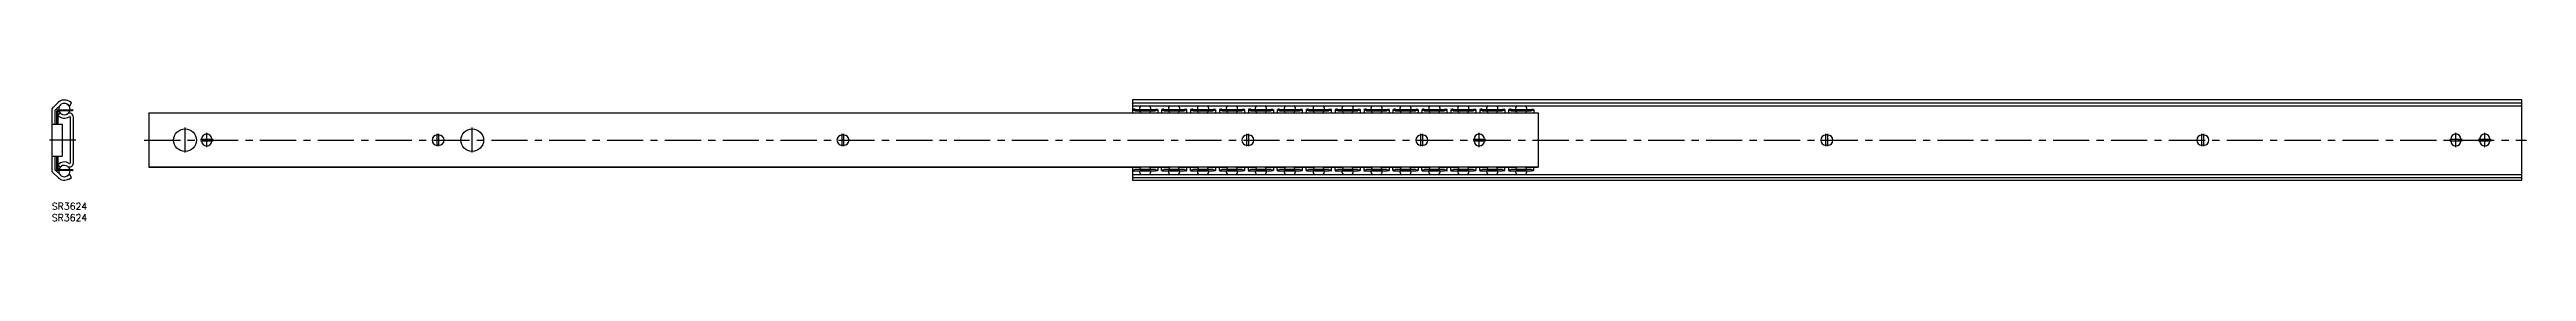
# Model space of a CAD drawing. Extents: x -1 to 1087, y -8 to 45.
import ezdxf

# ---------------------------------------------------------------- set-up
doc = ezdxf.new("R2010")
doc.units = 0
doc.header["$LTSCALE"] = 0.5
doc.linetypes.add('CENTER', pattern=[50.8, 31.75, -6.35, 6.35, -6.35])
for name, color, linetype in [('MSM_CENTER', 1, 'CENTER'), ('MSM_CONTINUOUS', 7, 'CONTINUOUS'), ('MSM_PART_NUMBER', 7, 'CONTINUOUS')]:
    doc.layers.add(name, color=color, linetype=linetype)
doc.styles.get("Standard").update_dxf_attribs({"font": 'txt.shx', "height": 3, "bigfont": 'bigfont.shx'})

# ---------------------------------------------------------------- blocks, each defined once
blk = doc.blocks.new('*U11')
at = {"layer": 'MSM_PART_NUMBER'}
blk.add_text('SR3624', height=3, dxfattribs=at).set_placement((0, -3))
blk = doc.blocks.new('*U12')
at = {"layer": 'MSM_PART_NUMBER'}
blk.add_text('SR3624', height=3, dxfattribs=at).set_placement((0, -8))

msp = doc.modelspace()

# ---------------------------------------------------------------- linework, layer by layer
at = {"layer": 'MSM_CENTER'}
for p, q in [((58.5, 22.2), (58.5, 33.2)), ((184.6, 22.2), (184.6, 33.2)), ((10.5, 27.6), (-1, 27.6)), ((40.6, 27.6), (1086.6, 27.6)), ((65.3, 28.1), (70.8, 28.1)), ((65.3, 27.3), (70.8, 27.3)), ((68, 24.5), (68, 30.8)), ((169.2, 24.9), (169.2, 30.4)), ((170, 24.9), (170, 30.4)), ((347, 24.9), (347, 30.4)), ((347.8, 24.9), (347.8, 30.4)), ((524.8, 24.9), (524.8, 30.4)), ((525.6, 24.9), (525.6, 30.4)), ((601.2, 24.9), (601.2, 30.4)), ((602, 24.9), (602, 30.4)), ((624.1, 28.1), (629.6, 28.1)), ((624.1, 27.3), (629.6, 27.3)), ((626.8, 24.5), (626.8, 30.8)), ((779, 24.9), (779, 30.4)), ((779.8, 24.9), (779.8, 30.4)), ((944.1, 24.9), (944.1, 30.4)), ((944.9, 24.9), (944.9, 30.4)), ((1052.9, 28.1), (1058.4, 28.1)), ((1052.9, 27.3), (1058.4, 27.3)), ((1055.6, 24.5), (1055.6, 30.8)), ((1065.6, 28.1), (1071.1, 28.1)), ((1065.6, 27.3), (1071.1, 27.3)), ((1068.3, 24.5), (1068.3, 30.8))]:
    msp.add_line(p, q, dxfattribs=at)
at = {"layer": 'MSM_CONTINUOUS'}
for p, q in [((2.9, 44.3), (0.7, 42.2)), ((8.7, 44.1), (7.6, 44.8)), ((7.9, 42.8), (8.7, 44.1)), ((474.6, 45.3), (474.6, 39.6)), ((1084.6, 45.3), (474.6, 45.3)), ((474.6, 44.1), (1084.6, 44.1)), ((1084.6, 10), (1084.6, 45.3)), ((0, 40.8), (0, 14.5)), ((0, 34.6), (4.5, 34.6)), ((1.5, 34.6), (1.5, 40.8)), ((1.7, 41.1), (3.9, 43.1)), ((2.1, 40.3), (2.1, 34.6)), ((2.6, 37.6), (2.1, 37.6)), ((2.6, 40.3), (2.6, 34.6)), ((2.7, 41), (9.1, 41.1)), ((9.1, 40.6), (2.7, 40.5)), ((3.8, 39.6), (2.7, 38.5)), ((4.5, 34.6), (4.5, 20.6)), ((6.8, 43.5), (7.9, 42.8)), ((8.1, 37.8), (8.1, 17.5)), ((9.1, 41.1), (9.1, 40.6)), ((9.5, 17.5), (9.5, 37.8)), ((42.6, 39.6), (42.6, 15.7)), ((42.6, 39.6), (478.3, 39.6)), ((652.6, 39.5), (42.6, 39.5)), ((474.6, 42.8), (1084.6, 42.8)), ((475.6, 41.1), (484.6, 41.1)), ((475.6, 40.6), (484.6, 40.6)), ((481.9, 39.6), (491, 39.6)), ((485.6, 41.1), (485.6, 39.6)), ((487.3, 41.1), (487.3, 39.6)), ((488.3, 41.1), (497.3, 41.1)), ((488.3, 40.6), (497.3, 40.6)), ((494.6, 39.6), (503.7, 39.6)), ((498.3, 41.1), (498.3, 39.6)), ((500, 41.1), (500, 39.6)), ((501, 41.1), (510, 41.1)), ((501, 40.6), (510, 40.6)), ((507.3, 39.6), (516.4, 39.6)), ((511, 41.1), (511, 39.6)), ((512.7, 41.1), (512.7, 39.6)), ((513.7, 41.1), (522.7, 41.1)), ((513.7, 40.6), (522.7, 40.6)), ((520, 39.6), (529.1, 39.6)), ((523.7, 41.1), (523.7, 39.6)), ((525.4, 41.1), (525.4, 39.6)), ((526.4, 41.1), (535.4, 41.1)), ((526.4, 40.6), (535.4, 40.6)), ((532.7, 39.6), (541.8, 39.6)), ((536.4, 41.1), (536.4, 39.6)), ((538.1, 41.1), (538.1, 39.6)), ((539.1, 41.1), (548.1, 41.1)), ((539.1, 40.6), (548.1, 40.6)), ((545.4, 39.6), (554.5, 39.6)), ((549.1, 41.1), (549.1, 39.6)), ((550.8, 41.1), (550.8, 39.6)), ((551.8, 41.1), (560.8, 41.1)), ((551.8, 40.6), (560.8, 40.6)), ((558.1, 39.6), (567.2, 39.6)), ((561.8, 41.1), (561.8, 39.6)), ((563.5, 41.1), (563.5, 39.6)), ((564.5, 41.1), (573.5, 41.1)), ((564.5, 40.6), (573.5, 40.6)), ((570.8, 39.6), (579.9, 39.6)), ((574.5, 41.1), (574.5, 39.6)), ((576.2, 41.1), (576.2, 39.6)), ((577.2, 41.1), (586.2, 41.1)), ((577.2, 40.6), (586.2, 40.6)), ((583.5, 39.6), (592.6, 39.6)), ((587.2, 41.1), (587.2, 39.6)), ((588.9, 41.1), (588.9, 39.6)), ((589.9, 41.1), (598.9, 41.1)), ((589.9, 40.6), (598.9, 40.6)), ((596.2, 39.6), (605.3, 39.6)), ((599.9, 41.1), (599.9, 39.6)), ((601.6, 41.1), (601.6, 39.6)), ((602.6, 41.1), (611.6, 41.1)), ((602.6, 40.6), (611.6, 40.6)), ((608.9, 39.6), (618, 39.6)), ((612.6, 41.1), (612.6, 39.6)), ((614.3, 41.1), (614.3, 39.6)), ((615.3, 41.1), (624.3, 41.1)), ((615.3, 40.6), (624.3, 40.6)), ((621.6, 39.6), (630.7, 39.6)), ((625.3, 41.1), (625.3, 39.6)), ((627, 41.1), (627, 39.6)), ((628, 41.1), (637, 41.1)), ((628, 40.6), (637, 40.6)), ((634.3, 39.6), (643.4, 39.6)), ((638, 41.1), (638, 39.6)), ((639.7, 41.1), (639.7, 39.6)), ((640.7, 41.1), (649.7, 41.1)), ((640.7, 40.6), (649.7, 40.6)), ((647, 39.6), (652.6, 39.6)), ((650.7, 41.1), (650.7, 39.6)), ((652.6, 39.6), (652.6, 15.7)), ((4.6, 32.4), (4.6, 22.8)), ((65.8, 28.1), (65.8, 27.3)), ((70.3, 27.3), (70.3, 28.1)), ((170, 29.9), (169.2, 29.9)), ((169.2, 25.4), (170, 25.4)), ((347.8, 29.9), (347, 29.9)), ((347, 25.4), (347.8, 25.4)), ((525.6, 29.9), (524.8, 29.9)), ((524.8, 25.4), (525.6, 25.4)), ((602, 29.9), (601.2, 29.9)), ((601.2, 25.4), (602, 25.4)), ((624.6, 28.1), (624.6, 27.3)), ((629.1, 27.3), (629.1, 28.1)), ((779.8, 29.9), (779, 29.9)), ((779, 25.4), (779.8, 25.4)), ((944.9, 29.9), (944.1, 29.9)), ((944.1, 25.4), (944.9, 25.4)), ((1053.4, 28.1), (1053.4, 27.3)), ((1057.9, 27.3), (1057.9, 28.1)), ((1066.1, 28.1), (1066.1, 27.3)), ((1070.6, 27.3), (1070.6, 28.1)), ((0, 20.6), (4.5, 20.6)), ((0.7, 13.1), (2.9, 11)), ((1.5, 14.5), (1.5, 20.6)), ((3.9, 12.2), (1.7, 14.2)), ((2.1, 20.6), (2.1, 15)), ((2.6, 17.6), (2.1, 17.6)), ((2.6, 20.6), (2.6, 15)), ((2.7, 16.8), (3.8, 15.7)), ((2.7, 14.8), (9.1, 14.7)), ((9.1, 14.1), (2.7, 14.3)), ((7.9, 12.5), (6.8, 11.8)), ((7.6, 10.5), (8.7, 11.2)), ((8.7, 11.2), (7.9, 12.5)), ((9.1, 14.7), (9.1, 14.1)), ((42.6, 15.8), (652.6, 15.8)), ((42.6, 15.7), (478.3, 15.7)), ((474.6, 15.7), (474.6, 10)), ((474.6, 12.5), (1084.6, 12.5)), ((474.6, 11.2), (1084.6, 11.2)), ((484.6, 14.7), (475.6, 14.7)), ((475.6, 14.1), (484.6, 14.1)), ((481.9, 15.7), (491, 15.7)), ((485.6, 15.7), (485.6, 14.2)), ((487.3, 14.2), (487.3, 15.7)), ((497.3, 14.7), (488.3, 14.7)), ((488.3, 14.1), (497.3, 14.1)), ((494.6, 15.7), (503.7, 15.7)), ((498.3, 15.7), (498.3, 14.2)), ((500, 14.2), (500, 15.7)), ((510, 14.7), (501, 14.7)), ((501, 14.1), (510, 14.1)), ((507.3, 15.7), (516.4, 15.7)), ((511, 15.7), (511, 14.2)), ((512.7, 14.2), (512.7, 15.7)), ((522.7, 14.7), (513.7, 14.7)), ((513.7, 14.1), (522.7, 14.1)), ((520, 15.7), (529.1, 15.7)), ((523.7, 15.7), (523.7, 14.2)), ((525.4, 14.2), (525.4, 15.7)), ((535.4, 14.7), (526.4, 14.7)), ((526.4, 14.1), (535.4, 14.1)), ((532.7, 15.7), (541.8, 15.7)), ((536.4, 15.7), (536.4, 14.2)), ((538.1, 14.2), (538.1, 15.7)), ((548.1, 14.7), (539.1, 14.7)), ((539.1, 14.1), (548.1, 14.1)), ((545.4, 15.7), (554.5, 15.7)), ((549.1, 15.7), (549.1, 14.2)), ((550.8, 14.2), (550.8, 15.7)), ((560.8, 14.7), (551.8, 14.7)), ((551.8, 14.1), (560.8, 14.1)), ((558.1, 15.7), (567.2, 15.7)), ((561.8, 15.7), (561.8, 14.2)), ((563.5, 14.2), (563.5, 15.7)), ((573.5, 14.7), (564.5, 14.7)), ((564.5, 14.1), (573.5, 14.1)), ((570.8, 15.7), (579.9, 15.7)), ((574.5, 15.7), (574.5, 14.2)), ((576.2, 14.2), (576.2, 15.7)), ((586.2, 14.7), (577.2, 14.7)), ((577.2, 14.1), (586.2, 14.1)), ((583.5, 15.7), (592.6, 15.7)), ((587.2, 15.7), (587.2, 14.2)), ((588.9, 14.2), (588.9, 15.7)), ((598.9, 14.7), (589.9, 14.7)), ((589.9, 14.1), (598.9, 14.1)), ((596.2, 15.7), (605.3, 15.7)), ((599.9, 15.7), (599.9, 14.2)), ((601.6, 14.2), (601.6, 15.7)), ((611.6, 14.7), (602.6, 14.7)), ((602.6, 14.1), (611.6, 14.1)), ((608.9, 15.7), (618, 15.7)), ((612.6, 15.7), (612.6, 14.2)), ((614.3, 14.2), (614.3, 15.7)), ((624.3, 14.7), (615.3, 14.7)), ((615.3, 14.1), (624.3, 14.1)), ((621.6, 15.7), (630.7, 15.7)), ((625.3, 15.7), (625.3, 14.2)), ((627, 14.2), (627, 15.7)), ((637, 14.7), (628, 14.7)), ((628, 14.1), (637, 14.1)), ((634.3, 15.7), (643.4, 15.7)), ((638, 14.2), (638, 15.7)), ((639.7, 15.7), (639.7, 14.2)), ((649.7, 14.7), (640.7, 14.7)), ((640.7, 14.1), (649.7, 14.1)), ((647, 15.7), (652.6, 15.7)), ((650.7, 14.2), (650.7, 15.7)), ((474.6, 10), (1084.6, 10))]:
    msp.add_line(p, q, dxfattribs=at)
for centre in [(58.5, 27.6), (184.6, 27.6)]:
    msp.add_circle(centre, 5, dxfattribs=at)
for centre, radius, start, end in [((5.5, 41.3), 4, 59.9944, 132.3876), ((5.5, 41.3), 2.5, 356.1571, 185.8429), ((2, 40.8), 2, 132.3876, 180), ((2, 40.8), 0.5, 132.3876, 180), ((2.7, 40.3), 0.7, 91, 180), ((2.7, 40.3), 0.2, 91, 180), ((5.5, 41.3), 4, 223.95, 303.2038), ((5.5, 41.3), 2.5, 197.5244, 344.4756), ((3.8, 32.4), 0.7, 0, 21.7868), ((7.8, 37.8), 1.7, 360, 122.3924), ((7.9, 37.8), 0.2, 0, 123.2038), ((475.5, 17.5), 23.7, 89.6438, 92.0236), ((474.6, 41.1), 0.066, 93.3375, 108.0715), ((475.4, 20.9), 19.8, 89.4132, 92.2651), ((474.6, 40.6), 0.0594, 93.7929, 108.7732), ((480.1, 41.3), 2.5, 143.1005, 183.4398), ((480.1, 41.3), 2.5, 196.527, 227.6115), ((480.1, -27.7), 68.3, 87.9899, 92.0101), ((480.1, 41.3), 2.5, 312.3885, 343.473), ((480.1, 41.3), 2.5, 356.5602, 36.8995), ((484.8, 20), 21.1, 87.9277, 90.5453), ((484.8, 17.9), 22.8, 87.968, 90.4248), ((485.6, 41), 0.172, 76.658, 88.6156), ((485.6, 40.5), 0.103, 74.3399, 88.2375), ((488.2, 17.5), 23.7, 89.6438, 92.0236), ((487.3, 41.1), 0.066, 93.3375, 108.0715), ((488.1, 20.9), 19.8, 89.4132, 92.2651), ((487.3, 40.6), 0.0594, 93.7929, 108.7732), ((492.8, 41.3), 2.5, 143.1005, 183.4398), ((492.8, 41.3), 2.5, 196.527, 227.6115), ((492.8, -27.7), 68.3, 87.9899, 92.0101), ((492.8, 41.3), 2.5, 312.3885, 343.473), ((492.8, 41.3), 2.5, 356.5602, 36.8995), ((497.5, 20), 21.1, 87.9277, 90.5453), ((497.5, 17.9), 22.8, 87.968, 90.4248), ((498.3, 41), 0.172, 76.658, 88.6156), ((498.3, 40.5), 0.103, 74.3399, 88.2375), ((500.9, 17.5), 23.7, 89.6438, 92.0236), ((500, 41.1), 0.066, 93.3375, 108.0715), ((500.8, 20.9), 19.8, 89.4132, 92.2651), ((500, 40.6), 0.0594, 93.7929, 108.7732), ((505.5, 41.3), 2.5, 143.1005, 183.4398), ((505.5, 41.3), 2.5, 196.527, 227.6115), ((505.5, -27.7), 68.3, 87.9899, 92.0101), ((505.5, 41.3), 2.5, 312.3885, 343.473), ((505.5, 41.3), 2.5, 356.5602, 36.8995), ((510.2, 20), 21.1, 87.9277, 90.5453), ((510.2, 17.9), 22.8, 87.968, 90.4248), ((511, 41), 0.172, 76.658, 88.6156), ((511, 40.5), 0.103, 74.3399, 88.2375), ((513.6, 17.5), 23.7, 89.6438, 92.0236), ((512.7, 41.1), 0.066, 93.3375, 108.0715), ((513.5, 20.9), 19.8, 89.4132, 92.2651), ((512.7, 40.6), 0.0594, 93.7929, 108.7732), ((518.2, 41.3), 2.5, 143.1005, 183.4398), ((518.2, 41.3), 2.5, 196.527, 227.6115), ((518.2, -27.7), 68.3, 87.9899, 92.0101), ((518.2, 41.3), 2.5, 312.3885, 343.473), ((518.2, 41.3), 2.5, 356.5602, 36.8995), ((522.9, 20), 21.1, 87.9277, 90.5453), ((522.9, 17.9), 22.8, 87.968, 90.4248), ((523.7, 41), 0.172, 76.658, 88.6156), ((523.7, 40.5), 0.103, 74.3399, 88.2375), ((526.3, 17.5), 23.7, 89.6438, 92.0236), ((525.4, 41.1), 0.066, 93.3375, 108.0715), ((526.2, 20.9), 19.8, 89.4132, 92.2651), ((525.4, 40.6), 0.0594, 93.7929, 108.7732), ((530.9, 41.3), 2.5, 143.1005, 183.4398), ((530.9, 41.3), 2.5, 196.527, 227.6115), ((530.9, -27.7), 68.3, 87.9899, 92.0101), ((530.9, 41.3), 2.5, 312.3885, 343.473), ((530.9, 41.3), 2.5, 356.5602, 36.8995), ((535.6, 20), 21.1, 87.9277, 90.5453), ((535.6, 17.9), 22.8, 87.968, 90.4248), ((536.4, 41), 0.172, 76.658, 88.6156), ((536.4, 40.5), 0.103, 74.3399, 88.2375), ((539, 17.5), 23.7, 89.6438, 92.0236), ((538.1, 41.1), 0.066, 93.3375, 108.0715), ((538.9, 20.9), 19.8, 89.4132, 92.2651), ((538.1, 40.6), 0.0594, 93.7929, 108.7732), ((543.6, 41.3), 2.5, 143.1005, 183.4398), ((543.6, 41.3), 2.5, 196.527, 227.6115), ((543.6, -27.7), 68.3, 87.9899, 92.0101), ((543.6, 41.3), 2.5, 312.3885, 343.473), ((543.6, 41.3), 2.5, 356.5602, 36.8995), ((548.3, 20), 21.1, 87.9277, 90.5453), ((548.3, 17.9), 22.8, 87.968, 90.4248), ((549.1, 41), 0.172, 76.658, 88.6156), ((549.1, 40.5), 0.103, 74.3399, 88.2375), ((551.7, 17.5), 23.7, 89.6438, 92.0236), ((550.8, 41.1), 0.066, 93.3375, 108.0715), ((551.6, 20.9), 19.8, 89.4132, 92.2651), ((550.8, 40.6), 0.0594, 93.7929, 108.7732), ((556.3, 41.3), 2.5, 143.1005, 183.4398), ((556.3, 41.3), 2.5, 196.527, 227.6115), ((556.3, -27.7), 68.3, 87.9899, 92.0101), ((556.3, 41.3), 2.5, 312.3885, 343.473), ((556.3, 41.3), 2.5, 356.5602, 36.8995), ((561, 20), 21.1, 87.9277, 90.5453), ((561, 17.9), 22.8, 87.968, 90.4248), ((561.8, 41), 0.172, 76.658, 88.6156), ((561.8, 40.5), 0.103, 74.3399, 88.2375), ((564.4, 17.5), 23.7, 89.6438, 92.0236), ((563.5, 41.1), 0.066, 93.3375, 108.0715), ((564.3, 20.9), 19.8, 89.4132, 92.2651), ((563.5, 40.6), 0.0594, 93.7929, 108.7732), ((569, 41.3), 2.5, 143.1005, 183.4398), ((569, 41.3), 2.5, 196.527, 227.6115), ((569, -27.7), 68.3, 87.9899, 92.0101), ((569, 41.3), 2.5, 312.3885, 343.473), ((569, 41.3), 2.5, 356.5602, 36.8995), ((573.7, 20), 21.1, 87.9277, 90.5453), ((573.7, 17.9), 22.8, 87.968, 90.4248), ((574.5, 41), 0.172, 76.658, 88.6156), ((574.5, 40.5), 0.103, 74.3399, 88.2375), ((577.1, 17.5), 23.7, 89.6438, 92.0236), ((576.2, 41.1), 0.066, 93.3375, 108.0715), ((577, 20.9), 19.8, 89.4132, 92.2651), ((576.2, 40.6), 0.0594, 93.7929, 108.7732), ((581.7, 41.3), 2.5, 143.1005, 183.4398), ((581.7, 41.3), 2.5, 196.527, 227.6115), ((581.7, -27.7), 68.3, 87.9899, 92.0101), ((581.7, 41.3), 2.5, 312.3885, 343.473), ((581.7, 41.3), 2.5, 356.5602, 36.8995), ((586.4, 20), 21.1, 87.9277, 90.5453), ((586.4, 17.9), 22.8, 87.968, 90.4248), ((587.2, 41), 0.172, 76.658, 88.6156), ((587.2, 40.5), 0.103, 74.3399, 88.2375), ((589.8, 17.5), 23.7, 89.6438, 92.0236), ((588.9, 41.1), 0.066, 93.3375, 108.0715), ((589.7, 20.9), 19.8, 89.4132, 92.2651), ((588.9, 40.6), 0.0594, 93.7929, 108.7732), ((594.4, 41.3), 2.5, 143.1005, 183.4398), ((594.4, 41.3), 2.5, 196.527, 227.6115), ((594.4, -27.7), 68.3, 87.9899, 92.0101), ((594.4, 41.3), 2.5, 312.3885, 343.473), ((594.4, 41.3), 2.5, 356.5602, 36.8995), ((599.1, 20), 21.1, 87.9277, 90.5453), ((599.1, 17.9), 22.8, 87.968, 90.4248), ((599.9, 41), 0.172, 76.658, 88.6156), ((599.9, 40.5), 0.103, 74.3399, 88.2375), ((602.5, 17.5), 23.7, 89.6438, 92.0236), ((601.6, 41.1), 0.066, 93.3375, 108.0715), ((602.4, 20.9), 19.8, 89.4132, 92.2651), ((601.6, 40.6), 0.0594, 93.7929, 108.7732), ((607.1, 41.3), 2.5, 143.1005, 183.4398), ((607.1, 41.3), 2.5, 196.527, 227.6115), ((607.1, -27.7), 68.3, 87.9899, 92.0101), ((607.1, 41.3), 2.5, 312.3885, 343.473), ((607.1, 41.3), 2.5, 356.5602, 36.8995), ((611.8, 20), 21.1, 87.9277, 90.5453), ((611.8, 17.9), 22.8, 87.968, 90.4248), ((612.6, 41), 0.172, 76.658, 88.6156), ((612.6, 40.5), 0.103, 74.3399, 88.2375), ((615.2, 17.5), 23.7, 89.6438, 92.0236), ((614.3, 41.1), 0.066, 93.3375, 108.0715), ((615.1, 20.9), 19.8, 89.4132, 92.2651), ((614.3, 40.6), 0.0594, 93.7929, 108.7732), ((619.8, 41.3), 2.5, 143.1005, 183.4398), ((619.8, 41.3), 2.5, 196.527, 227.6115), ((619.8, -27.7), 68.3, 87.9899, 92.0101), ((619.8, 41.3), 2.5, 312.3885, 343.473), ((619.8, 41.3), 2.5, 356.5602, 36.8995), ((624.5, 20), 21.1, 87.9277, 90.5453), ((624.5, 17.9), 22.8, 87.968, 90.4248), ((625.3, 41), 0.172, 76.658, 88.6156), ((625.3, 40.5), 0.103, 74.3399, 88.2375), ((627.9, 17.5), 23.7, 89.6438, 92.0236), ((627, 41.1), 0.066, 93.3375, 108.0715), ((627.8, 20.9), 19.8, 89.4132, 92.2651), ((627, 40.6), 0.0594, 93.7929, 108.7732), ((632.5, 41.3), 2.5, 143.1005, 183.4398), ((632.5, 41.3), 2.5, 196.527, 227.6115), ((632.5, -27.7), 68.3, 87.9899, 92.0101), ((632.5, 41.3), 2.5, 312.3885, 343.473), ((632.5, 41.3), 2.5, 356.5602, 36.8995), ((637.2, 20), 21.1, 87.9277, 90.5453), ((637.2, 17.9), 22.8, 87.968, 90.4248), ((638, 41), 0.172, 76.658, 88.6156), ((638, 40.5), 0.103, 74.3399, 88.2375), ((640.6, 17.5), 23.7, 89.6438, 92.0236), ((639.7, 41.1), 0.066, 93.3375, 108.0715), ((640.5, 20.9), 19.8, 89.4132, 92.2651), ((639.7, 40.6), 0.0594, 93.7929, 108.7732), ((645.2, 41.3), 2.5, 143.1005, 183.4398), ((645.2, 41.3), 2.5, 196.527, 227.6115), ((645.2, -27.7), 68.3, 87.9899, 92.0101), ((645.2, 41.3), 2.5, 312.3885, 343.473), ((645.2, 41.3), 2.5, 356.5602, 36.8995), ((649.9, 20), 21.1, 87.9277, 90.5453), ((649.9, 17.9), 22.8, 87.968, 90.4248), ((650.7, 41), 0.172, 76.658, 88.6156), ((650.7, 40.5), 0.103, 74.3399, 88.2375), ((3.8, 22.8), 0.7, 338.2132, 360), ((68, 28.1), 2.25, 0, 180), ((68, 27.3), 2.25, 180, 0), ((169.2, 27.6), 2.25, 90, 270), ((170, 27.6), 2.25, 270, 90), ((347, 27.6), 2.25, 90, 270), ((347.8, 27.6), 2.25, 270, 90), ((524.8, 27.6), 2.25, 90, 270), ((525.6, 27.6), 2.25, 270, 90), ((601.2, 27.6), 2.25, 90, 270), ((602, 27.6), 2.25, 270, 90), ((626.8, 28.1), 2.25, 0, 180), ((626.8, 27.3), 2.25, 180, 0), ((779, 27.6), 2.25, 90, 270), ((779.8, 27.6), 2.25, 270, 90), ((944.1, 27.6), 2.25, 90, 270), ((944.9, 27.6), 2.25, 270, 90), ((1055.6, 28.1), 2.25, 0, 180), ((1055.6, 27.3), 2.25, 180, 0), ((1068.3, 28.1), 2.25, 0, 180), ((1068.3, 27.3), 2.25, 180, 0), ((2, 14.5), 2, 180, 227.6124), ((2, 14.5), 0.5, 180, 227.6124), ((2.7, 15), 0.7, 180, 269), ((2.7, 15), 0.2, 180, 269), ((5.5, 14), 4, 56.7962, 136.05), ((5.5, 14), 4, 227.6124, 300.0056), ((5.5, 14), 2.5, 174.1571, 3.8429), ((5.5, 14), 2.5, 15.5244, 162.4756), ((7.8, 17.5), 1.7, 237.6076, 0), ((7.9, 17.5), 0.2, 236.7962, 0), ((474.6, 14.7), 0.0594, 251.2268, 266.2071), ((475.4, 34.4), 19.8, 267.7349, 270.5868), ((474.6, 14.2), 0.066, 251.9285, 266.6625), ((475.5, 37.8), 23.7, 267.9764, 270.3562), ((480.1, 14), 2.5, 176.5602, 216.8995), ((480.1, 14), 2.5, 132.3885, 163.473), ((480.1, 83), 68.3, 267.9899, 272.0101), ((480.1, 14), 2.5, 16.527, 47.6115), ((480.1, 14), 2.5, 323.1005, 3.4398), ((484.8, 37.4), 22.8, 269.5752, 272.032), ((484.8, 35.3), 21.1, 269.4547, 272.0723), ((485.6, 14.8), 0.103, 271.7625, 285.6601), ((485.6, 14.3), 0.172, 271.3844, 283.342), ((488.1, 34.4), 19.8, 267.7349, 270.5868), ((487.3, 14.7), 0.0594, 251.2268, 266.2071), ((487.3, 14.2), 0.066, 251.9285, 266.6625), ((488.2, 37.8), 23.7, 267.9764, 270.3562), ((492.8, 14), 2.5, 176.5602, 216.8995), ((492.8, 14), 2.5, 132.3885, 163.473), ((492.8, 83), 68.3, 267.9899, 272.0101), ((492.8, 14), 2.5, 16.527, 47.6115), ((492.8, 14), 2.5, 323.1005, 3.4398), ((497.5, 37.4), 22.8, 269.5752, 272.032), ((497.5, 35.3), 21.1, 269.4547, 272.0723), ((498.3, 14.8), 0.103, 271.7625, 285.6601), ((498.3, 14.3), 0.172, 271.3844, 283.342), ((500.8, 34.4), 19.8, 267.7349, 270.5868), ((500, 14.7), 0.0594, 251.2268, 266.2071), ((500, 14.2), 0.066, 251.9285, 266.6625), ((500.9, 37.8), 23.7, 267.9764, 270.3562), ((505.5, 14), 2.5, 176.5602, 216.8995), ((505.5, 14), 2.5, 132.3885, 163.473), ((505.5, 83), 68.3, 267.9899, 272.0101), ((505.5, 14), 2.5, 16.527, 47.6115), ((505.5, 14), 2.5, 323.1005, 3.4398), ((510.2, 37.4), 22.8, 269.5752, 272.032), ((510.2, 35.3), 21.1, 269.4547, 272.0723), ((511, 14.8), 0.103, 271.7625, 285.6601), ((511, 14.3), 0.172, 271.3844, 283.342), ((513.5, 34.4), 19.8, 267.7349, 270.5868), ((512.7, 14.7), 0.0594, 251.2268, 266.2071), ((512.7, 14.2), 0.066, 251.9285, 266.6625), ((513.6, 37.8), 23.7, 267.9764, 270.3562), ((518.2, 14), 2.5, 176.5602, 216.8995), ((518.2, 14), 2.5, 132.3885, 163.473), ((518.2, 83), 68.3, 267.9899, 272.0101), ((518.2, 14), 2.5, 16.527, 47.6115), ((518.2, 14), 2.5, 323.1005, 3.4398), ((522.9, 37.4), 22.8, 269.5752, 272.032), ((522.9, 35.3), 21.1, 269.4547, 272.0723), ((523.7, 14.8), 0.103, 271.7625, 285.6601), ((523.7, 14.3), 0.172, 271.3844, 283.342), ((526.2, 34.4), 19.8, 267.7349, 270.5868), ((525.4, 14.7), 0.0594, 251.2268, 266.2071), ((525.4, 14.2), 0.066, 251.9285, 266.6625), ((526.3, 37.8), 23.7, 267.9764, 270.3562), ((530.9, 14), 2.5, 176.5602, 216.8995), ((530.9, 14), 2.5, 132.3885, 163.473), ((530.9, 83), 68.3, 267.9899, 272.0101), ((530.9, 14), 2.5, 16.527, 47.6115), ((530.9, 14), 2.5, 323.1005, 3.4398), ((535.6, 37.4), 22.8, 269.5752, 272.032), ((535.6, 35.3), 21.1, 269.4547, 272.0723), ((536.4, 14.8), 0.103, 271.7625, 285.6601), ((536.4, 14.3), 0.172, 271.3844, 283.342), ((538.9, 34.4), 19.8, 267.7349, 270.5868), ((538.1, 14.7), 0.0594, 251.2268, 266.2071), ((538.1, 14.2), 0.066, 251.9285, 266.6625), ((539, 37.8), 23.7, 267.9764, 270.3562), ((543.6, 14), 2.5, 176.5602, 216.8995), ((543.6, 14), 2.5, 132.3885, 163.473), ((543.6, 83), 68.3, 267.9899, 272.0101), ((543.6, 14), 2.5, 16.527, 47.6115), ((543.6, 14), 2.5, 323.1005, 3.4398), ((548.3, 37.4), 22.8, 269.5752, 272.032), ((548.3, 35.3), 21.1, 269.4547, 272.0723), ((549.1, 14.8), 0.103, 271.7625, 285.6601), ((549.1, 14.3), 0.172, 271.3844, 283.342), ((551.6, 34.4), 19.8, 267.7349, 270.5868), ((550.8, 14.7), 0.0594, 251.2268, 266.2071), ((550.8, 14.2), 0.066, 251.9285, 266.6625), ((551.7, 37.8), 23.7, 267.9764, 270.3562), ((556.3, 14), 2.5, 176.5602, 216.8995), ((556.3, 14), 2.5, 132.3885, 163.473), ((556.3, 83), 68.3, 267.9899, 272.0101), ((556.3, 14), 2.5, 16.527, 47.6115), ((556.3, 14), 2.5, 323.1005, 3.4398), ((561, 37.4), 22.8, 269.5752, 272.032), ((561, 35.3), 21.1, 269.4547, 272.0723), ((561.8, 14.8), 0.103, 271.7625, 285.6601), ((561.8, 14.3), 0.172, 271.3844, 283.342), ((564.3, 34.4), 19.8, 267.7349, 270.5868), ((563.5, 14.7), 0.0594, 251.2268, 266.2071), ((563.5, 14.2), 0.066, 251.9285, 266.6625), ((564.4, 37.8), 23.7, 267.9764, 270.3562), ((569, 14), 2.5, 176.5602, 216.8995), ((569, 14), 2.5, 132.3885, 163.473), ((569, 83), 68.3, 267.9899, 272.0101), ((569, 14), 2.5, 16.527, 47.6115), ((569, 14), 2.5, 323.1005, 3.4398), ((573.7, 37.4), 22.8, 269.5752, 272.032), ((573.7, 35.3), 21.1, 269.4547, 272.0723), ((574.5, 14.8), 0.103, 271.7625, 285.6601), ((574.5, 14.3), 0.172, 271.3844, 283.342), ((577, 34.4), 19.8, 267.7349, 270.5868), ((576.2, 14.7), 0.0594, 251.2268, 266.2071), ((576.2, 14.2), 0.066, 251.9285, 266.6625), ((577.1, 37.8), 23.7, 267.9764, 270.3562), ((581.7, 14), 2.5, 176.5602, 216.8995), ((581.7, 14), 2.5, 132.3885, 163.473), ((581.7, 83), 68.3, 267.9899, 272.0101), ((581.7, 14), 2.5, 16.527, 47.6115), ((581.7, 14), 2.5, 323.1005, 3.4398), ((586.4, 37.4), 22.8, 269.5752, 272.032), ((586.4, 35.3), 21.1, 269.4547, 272.0723), ((587.2, 14.8), 0.103, 271.7625, 285.6601), ((587.2, 14.3), 0.172, 271.3844, 283.342), ((589.7, 34.4), 19.8, 267.7349, 270.5868), ((588.9, 14.7), 0.0594, 251.2268, 266.2071), ((588.9, 14.2), 0.066, 251.9285, 266.6625), ((589.8, 37.8), 23.7, 267.9764, 270.3562), ((594.4, 14), 2.5, 176.5602, 216.8995), ((594.4, 14), 2.5, 132.3885, 163.473), ((594.4, 83), 68.3, 267.9899, 272.0101), ((594.4, 14), 2.5, 16.527, 47.6115), ((594.4, 14), 2.5, 323.1005, 3.4398), ((599.1, 37.4), 22.8, 269.5752, 272.032), ((599.1, 35.3), 21.1, 269.4547, 272.0723), ((599.9, 14.8), 0.103, 271.7625, 285.6601), ((599.9, 14.3), 0.172, 271.3844, 283.342), ((602.4, 34.4), 19.8, 267.7349, 270.5868), ((601.6, 14.7), 0.0594, 251.2268, 266.2071), ((601.6, 14.2), 0.066, 251.9285, 266.6625), ((602.5, 37.8), 23.7, 267.9764, 270.3562), ((607.1, 14), 2.5, 176.5602, 216.8995), ((607.1, 14), 2.5, 132.3885, 163.473), ((607.1, 83), 68.3, 267.9899, 272.0101), ((607.1, 14), 2.5, 16.527, 47.6115), ((607.1, 14), 2.5, 323.1005, 3.4398), ((611.8, 37.4), 22.8, 269.5752, 272.032), ((611.8, 35.3), 21.1, 269.4547, 272.0723), ((612.6, 14.8), 0.103, 271.7625, 285.6601), ((612.6, 14.3), 0.172, 271.3844, 283.342), ((615.1, 34.4), 19.8, 267.7349, 270.5868), ((614.3, 14.7), 0.0594, 251.2268, 266.2071), ((614.3, 14.2), 0.066, 251.9285, 266.6625), ((615.2, 37.8), 23.7, 267.9764, 270.3562), ((619.8, 14), 2.5, 176.5602, 216.8995), ((619.8, 14), 2.5, 132.3885, 163.473), ((619.8, 83), 68.3, 267.9899, 272.0101), ((619.8, 14), 2.5, 16.527, 47.6115), ((619.8, 14), 2.5, 323.1005, 3.4398), ((624.5, 37.4), 22.8, 269.5752, 272.032), ((624.5, 35.3), 21.1, 269.4547, 272.0723), ((625.3, 14.8), 0.103, 271.7625, 285.6601), ((625.3, 14.3), 0.172, 271.3844, 283.342), ((627.8, 34.4), 19.8, 267.7349, 270.5868), ((627, 14.7), 0.0594, 251.2268, 266.2071), ((627, 14.2), 0.066, 251.9285, 266.6625), ((627.9, 37.8), 23.7, 267.9764, 270.3562), ((632.5, 14), 2.5, 176.5602, 216.8995), ((632.5, 14), 2.5, 132.3885, 163.473), ((632.5, 83), 68.3, 267.9899, 272.0101), ((632.5, 14), 2.5, 16.527, 47.6115), ((632.5, 14), 2.5, 323.1005, 3.4398), ((637.2, 37.4), 22.8, 269.5752, 272.032), ((637.2, 35.3), 21.1, 269.4547, 272.0723), ((638, 14.8), 0.103, 271.7625, 285.6601), ((638, 14.3), 0.172, 271.3844, 283.342), ((640.5, 34.4), 19.8, 267.7349, 270.5868), ((639.7, 14.7), 0.0594, 251.2268, 266.2071), ((639.7, 14.2), 0.066, 251.9285, 266.6625), ((640.6, 37.8), 23.7, 267.9764, 270.3562), ((645.2, 14), 2.5, 176.5602, 216.8995), ((645.2, 14), 2.5, 132.3885, 163.473), ((645.2, 83), 68.3, 267.9899, 272.0101), ((645.2, 14), 2.5, 16.527, 47.6115), ((645.2, 14), 2.5, 323.1005, 3.4398), ((649.9, 37.4), 22.8, 269.5752, 272.032), ((649.9, 35.3), 21.1, 269.4547, 272.0723), ((650.7, 14.8), 0.103, 271.7625, 285.6601), ((650.7, 14.3), 0.172, 271.3844, 283.342)]:
    msp.add_arc(centre, radius, start, end, dxfattribs=at)

# ---------------------------------------------------------------- block references
for name in ['*U11', '*U12']:
    msp.add_blockref(name, (0, 0), dxfattribs=at)

doc.saveas('drawing.dxf')
